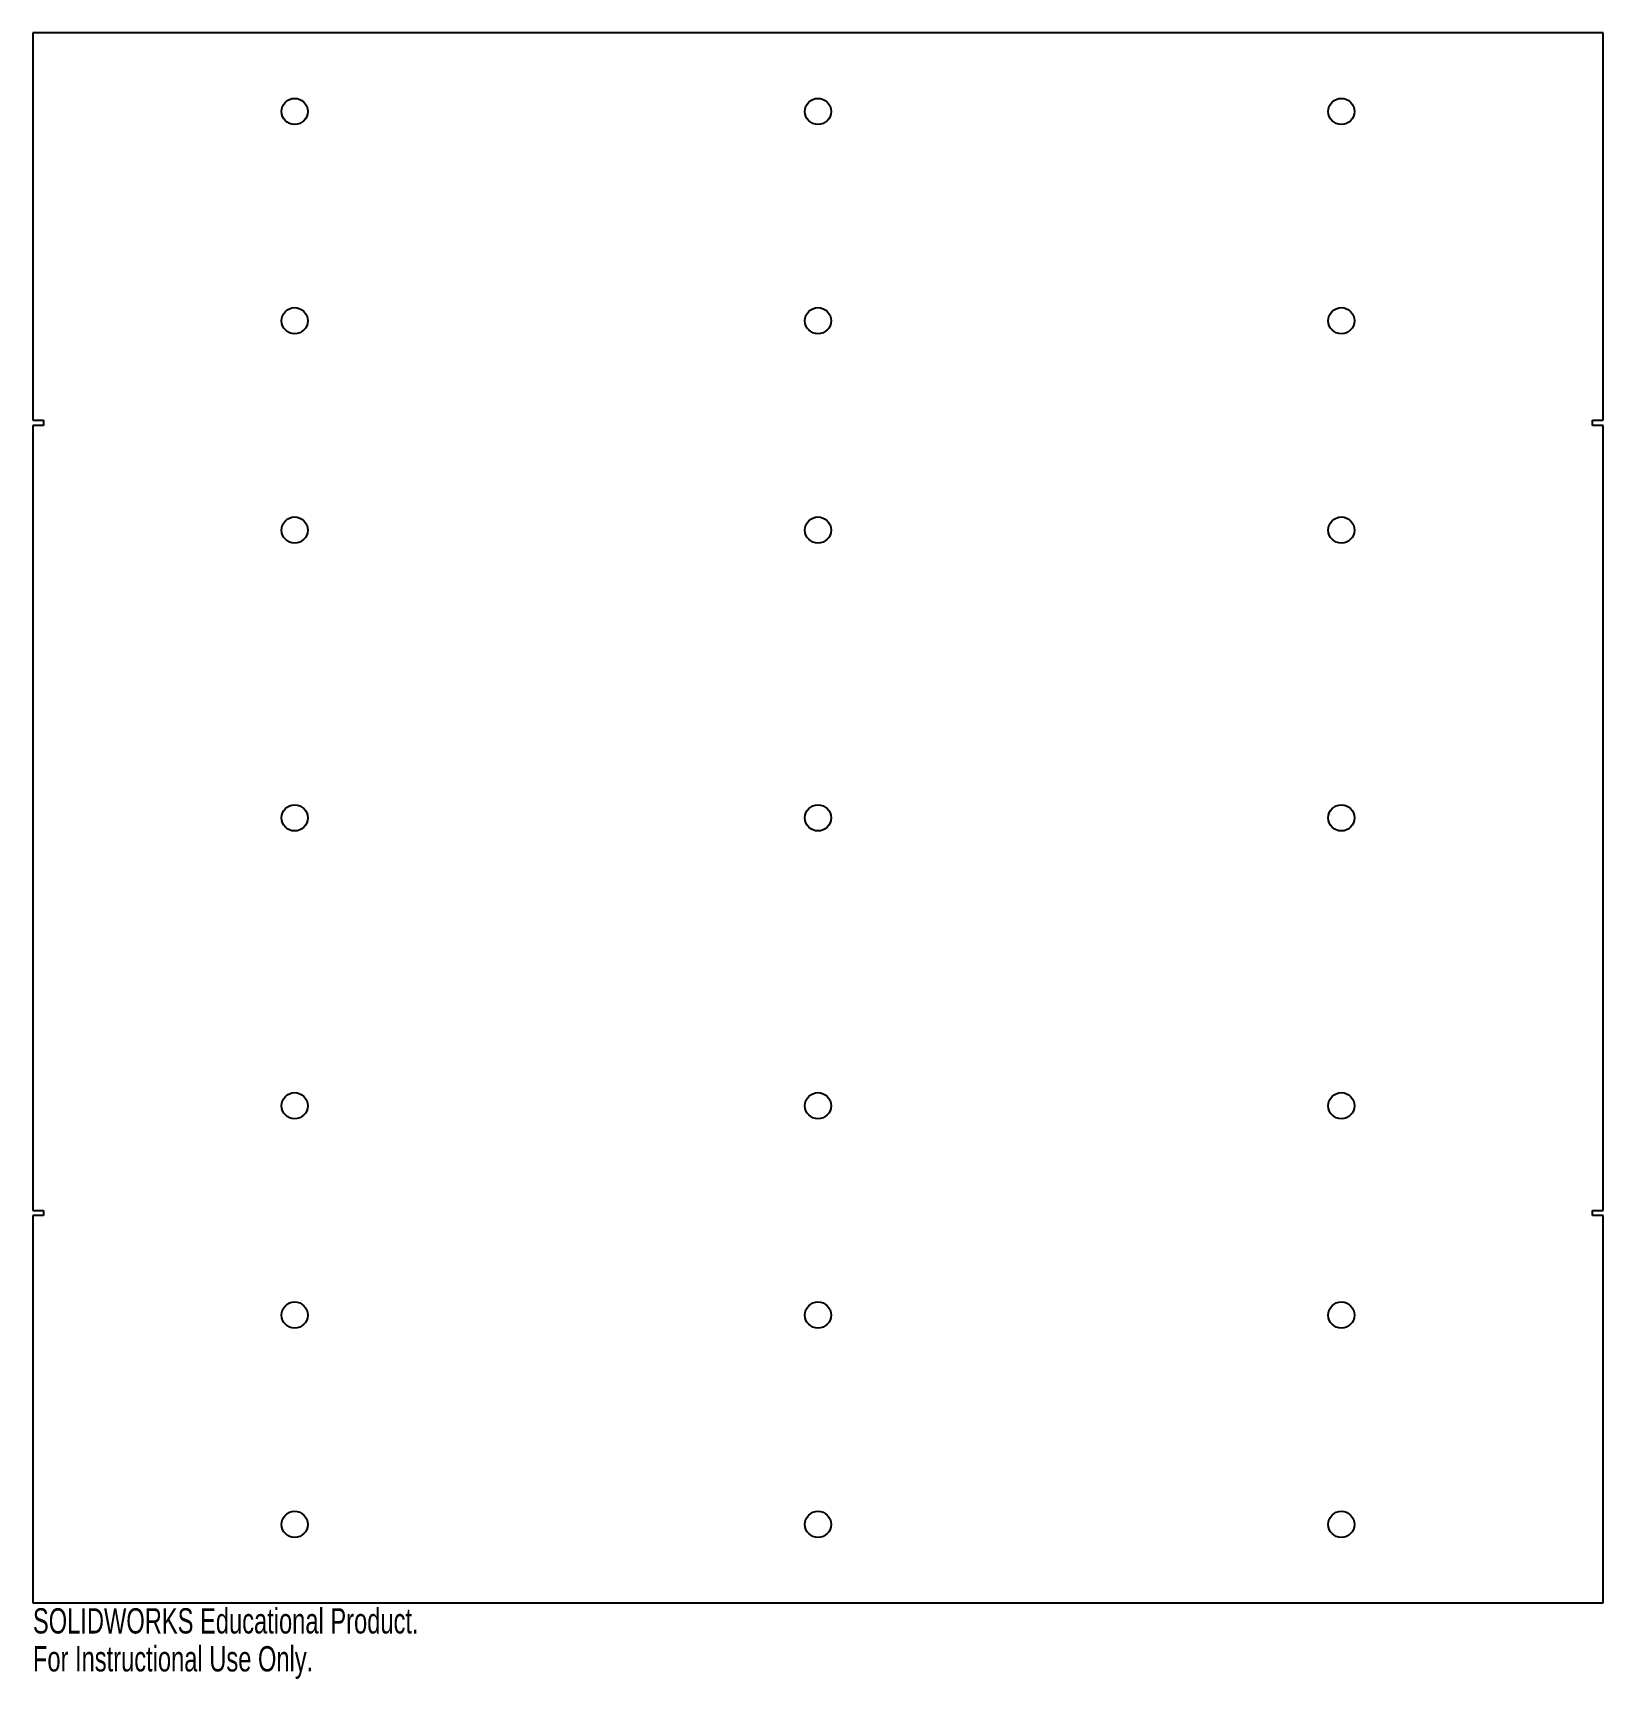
# Model space of a CAD drawing. Header units: millimetres. Extents: x 0 to 300, y -15 to 300.
import ezdxf

# ---------------------------------------------------------------- set-up
doc = ezdxf.new("R2010")
doc.units = ezdxf.units.MM
doc.styles.add('SLDTEXTSTYLE0', font='TXT', dxfattribs={"width": 0.7})

msp = doc.modelspace()

# ---------------------------------------------------------------- linework, layer by layer
at = {"color": 7, "linetype": 'Continuous', "lineweight": 25}
for p, q in [((0, 300), (0, 226)), ((300, 300), (0, 300)), ((300, 226), (300, 300)), ((0, 226), (2, 226)), ((0, 225), (0, 75)), ((2, 225), (0, 225)), ((2, 226), (2, 225)), ((298, 226), (300, 226)), ((298, 225), (298, 226)), ((300, 225), (298, 225)), ((300, 75), (300, 225)), ((0, 75), (2, 75)), ((0, 74), (0, 0)), ((2, 74), (0, 74)), ((2, 75), (2, 74)), ((298, 75), (300, 75)), ((298, 74), (298, 75)), ((300, 74), (298, 74)), ((300, 0), (300, 74)), ((0, 0), (300, 0))]:
    msp.add_line(p, q, dxfattribs=at)
for centre in [(50, 285), (150, 285), (250, 285), (50, 245), (150, 245), (250, 245), (50, 205), (150, 205), (250, 205), (50, 150), (150, 150), (250, 150), (50, 95), (150, 95), (250, 95), (50, 55), (150, 55), (250, 55), (50, 15), (150, 15), (250, 15)]:
    msp.add_circle(centre, 2.5, dxfattribs=at)

# ---------------------------------------------------------------- texts
at = {"color": 7, "linetype": 'Continuous', "char_height": 4.8336, "attachment_point": 1, "style": 'SLDTEXTSTYLE0'}
for s, insert in [('SOLIDWORKS Educational Product.', (0, -1.02)), ('For Instructional Use Only.', (0, -8.27))]:
    msp.add_mtext(s, dxfattribs=dict(at, insert=insert))

doc.saveas('drawing.dxf')
